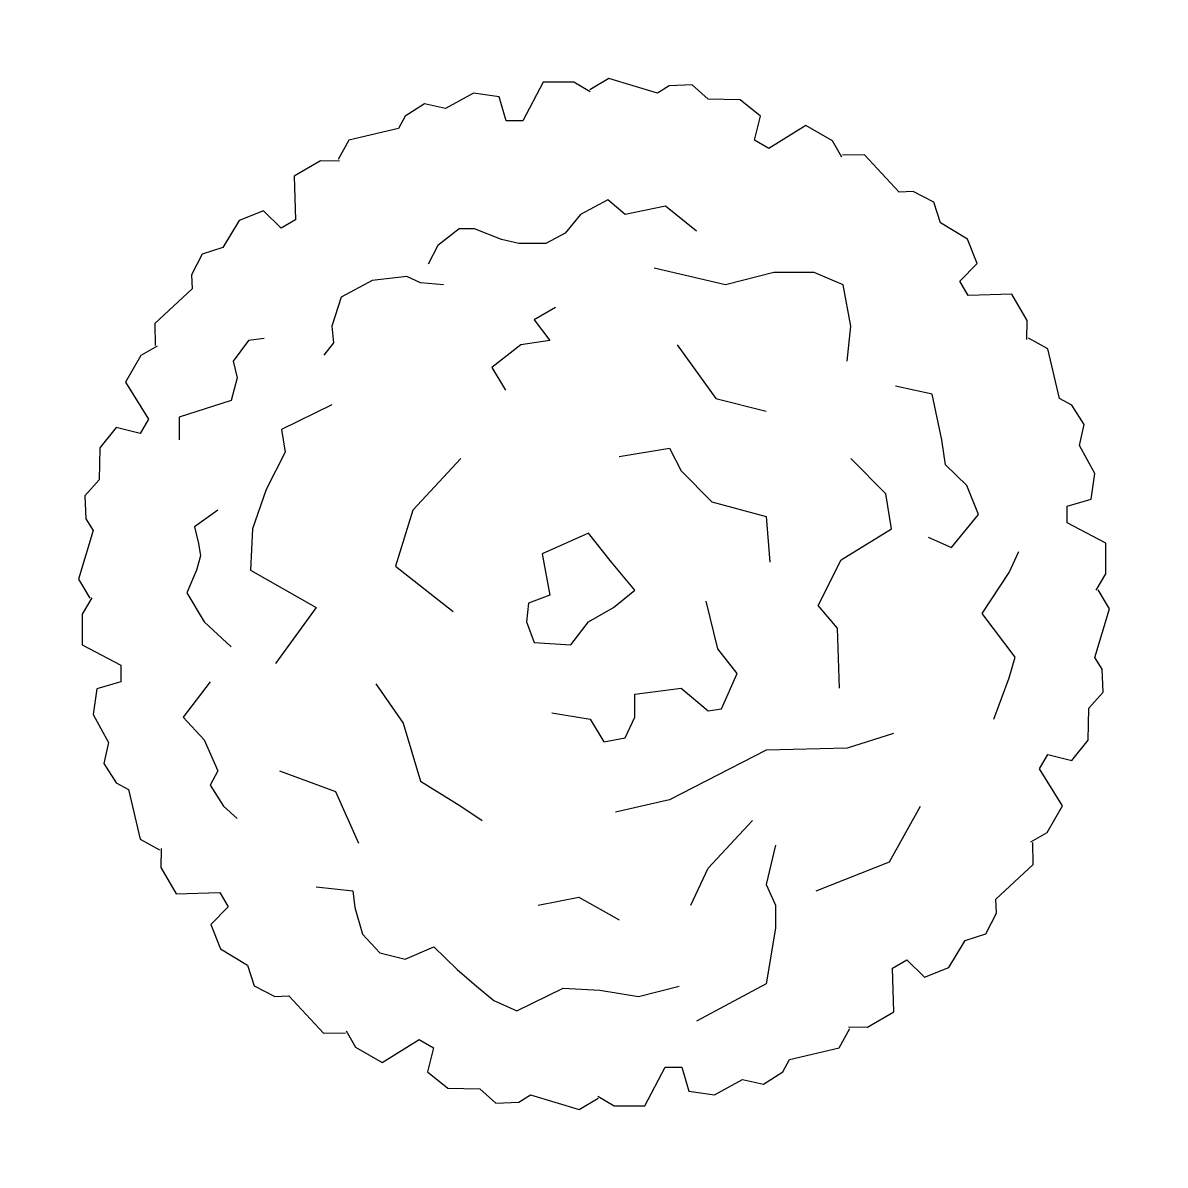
# Model space of a CAD drawing. Extents: x -6.8 to 6.8, y -6.8 to 6.8.
import ezdxf

# ---------------------------------------------------------------- set-up
doc = ezdxf.new("R2010")
doc.units = 0
doc.layers.get('0').update_dxf_attribs({"linetype": 'CONTINUOUS'})

# ---------------------------------------------------------------- blocks, each defined once
blk = doc.blocks.new('BRANCHD', base_point=(0.5, 0.5))
for p, q in [((0.9506, 0.7433), (0.9315, 0.7539)), ((0.962, 0.694), (0.9506, 0.7433)), ((0.9742, 0.6875), (0.962, 0.694)), ((0.9865, 0.6682), (0.9742, 0.6875)), ((0.9821, 0.6473), (0.9865, 0.6682)), ((0.9973, 0.6196), (0.9821, 0.6473)), ((0.9936, 0.594), (0.9973, 0.6196)), ((0.9697, 0.5873), (0.9936, 0.594)), ((0.9697, 0.5708), (0.9697, 0.5873)), ((1.008, 0.5503), (0.9697, 0.5708)), ((1.0081, 0.52), (1.008, 0.5503)), ((0.9985, 0.5039), (1.0081, 0.52))]:
    blk.add_line(p, q)

msp = doc.modelspace()

# ---------------------------------------------------------------- linework, layer by layer
at = {"color": 0}
for points in [[(1.221, 4.324), (0.853, 4.62), (0.37, 4.521), (0.163, 4.694), (0.163, 4.694), (-0.159, 4.521), (-0.343, 4.299), (-0.573, 4.176), (-0.895, 4.176), (-1.102, 4.225), (-1.424, 4.349), (-1.607, 4.349), (-1.861, 4.152), (-1.975, 3.93)], [(3.015, 2.772), (3.061, 3.19), (2.969, 3.684), (2.624, 3.831), (2.141, 3.831), (1.566, 3.684), (0.715, 3.88)], [(-1.792, 3.684), (-2.068, 3.708), (-2.229, 3.782), (-2.643, 3.733), (-3.01, 3.535), (-3.125, 3.19), (-3.102, 2.994), (-3.217, 2.845)], [(-0.458, 3.413), (-0.711, 3.265), (-0.527, 3.018), (-0.872, 2.969), (-1.217, 2.698), (-1.056, 2.427)], [(-3.93, 3.043), (-4.115, 3.018), (-4.298, 2.772), (-4.252, 2.575), (-4.322, 2.304), (-4.942, 2.106), (-4.942, 1.835)], [(0.991, 2.969), (1.451, 2.328), (2.049, 2.18)], [(3.981, 0.677), (4.257, 0.554), (4.579, 0.948), (4.441, 1.293), (4.188, 1.54), (4.142, 1.835), (4.027, 2.382), (3.59, 2.476)], [(-3.125, 2.254), (-3.724, 1.959), (-3.678, 1.688), (-3.907, 1.244), (-4.068, 0.776), (-4.091, 0.283), (-3.31, -0.16), (-3.793, -0.826)], [(0.301, 1.638), (0.899, 1.737), (1.037, 1.466), (1.405, 1.096), (2.049, 0.924), (2.095, 0.381)], [(-1.585, 1.614), (-2.16, 0.998), (-2.366, 0.332), (-1.677, -0.21)], [(2.923, -1.121), (2.9, -0.407), (2.67, -0.136), (2.946, 0.406), (3.544, 0.776), (3.475, 1.195), (3.061, 1.614)], [(-4.483, 0.998), (-4.759, 0.801), (-4.712, 0.603), (-4.689, 0.456), (-4.735, 0.283), (-4.85, 0.012), (-4.643, -0.333), (-4.322, -0.629)], [(4.763, -1.491), (4.947, -0.998), (5.016, -0.752), (4.625, -0.234), (4.947, 0.258), (5.062, 0.505)], [(-0.504, -1.417), (-0.044, -1.491), (0.117, -1.762), (0.37, -1.713), (0.485, -1.466), (0.485, -1.195), (1.037, -1.121), (1.359, -1.393), (1.52, -1.368), (1.704, -0.949), (1.474, -0.653), (1.336, -0.086)], [(-4.574, -1.048), (-4.896, -1.466), (-4.643, -1.738), (-4.643, -1.738), (-4.483, -2.107), (-4.574, -2.279), (-4.413, -2.526), (-4.252, -2.674)], [(-2.597, -1.072), (-2.275, -1.54), (-2.068, -2.23), (-1.585, -2.526), (-1.331, -2.698)], [(3.567, -1.663), (3.015, -1.836), (2.049, -1.861), (0.899, -2.452), (0.255, -2.6)], [(-3.746, -2.107), (-3.08, -2.353), (-2.804, -2.969)], [(2.647, -3.536), (3.521, -3.191), (3.889, -2.526)], [(1.152, -3.708), (1.359, -3.265), (1.888, -2.698)], [(2.164, -2.994), (2.049, -3.462), (2.164, -3.708), (2.164, -3.98), (2.049, -4.645), (1.221, -5.088)], [(-3.31, -3.487), (-2.873, -3.536), (-2.849, -3.733), (-2.758, -4.053), (-2.551, -4.276), (-2.251, -4.349), (-1.907, -4.202), (-1.631, -4.472), (-1.401, -4.67), (-1.194, -4.842), (-0.918, -4.966), (-0.366, -4.694), (0.071, -4.719), (0.531, -4.793), (1.014, -4.67)], [(-0.665, -3.708), (-0.182, -3.61), (0.301, -3.881)]]:
    msp.add_lwpolyline(points, dxfattribs=at)
msp.add_lwpolyline([(-0.067, 0.726), (-0.619, 0.48), (-0.527, -0.013), (-0.78, -0.111), (-0.803, -0.333), (-0.711, -0.579), (-0.274, -0.604), (-0.067, -0.333), (0.232, -0.16), (0.485, 0.046), (0.209, 0.381)], close=True, dxfattribs=at)

# ---------------------------------------------------------------- block references
at = {"color": 0, "xscale": 12, "yscale": 12, "zscale": 12}
for rotation in [59.99999999999999, 90, 30, 120, 150, 330.0000000000001, 180, 210, 300, 240, 270]:
    msp.add_blockref('BRANCHD', (0, 0), dxfattribs=dict(at, rotation=rotation))
msp.add_blockref('BRANCHD', (0, 0), dxfattribs=at)

doc.saveas('drawing.dxf')
